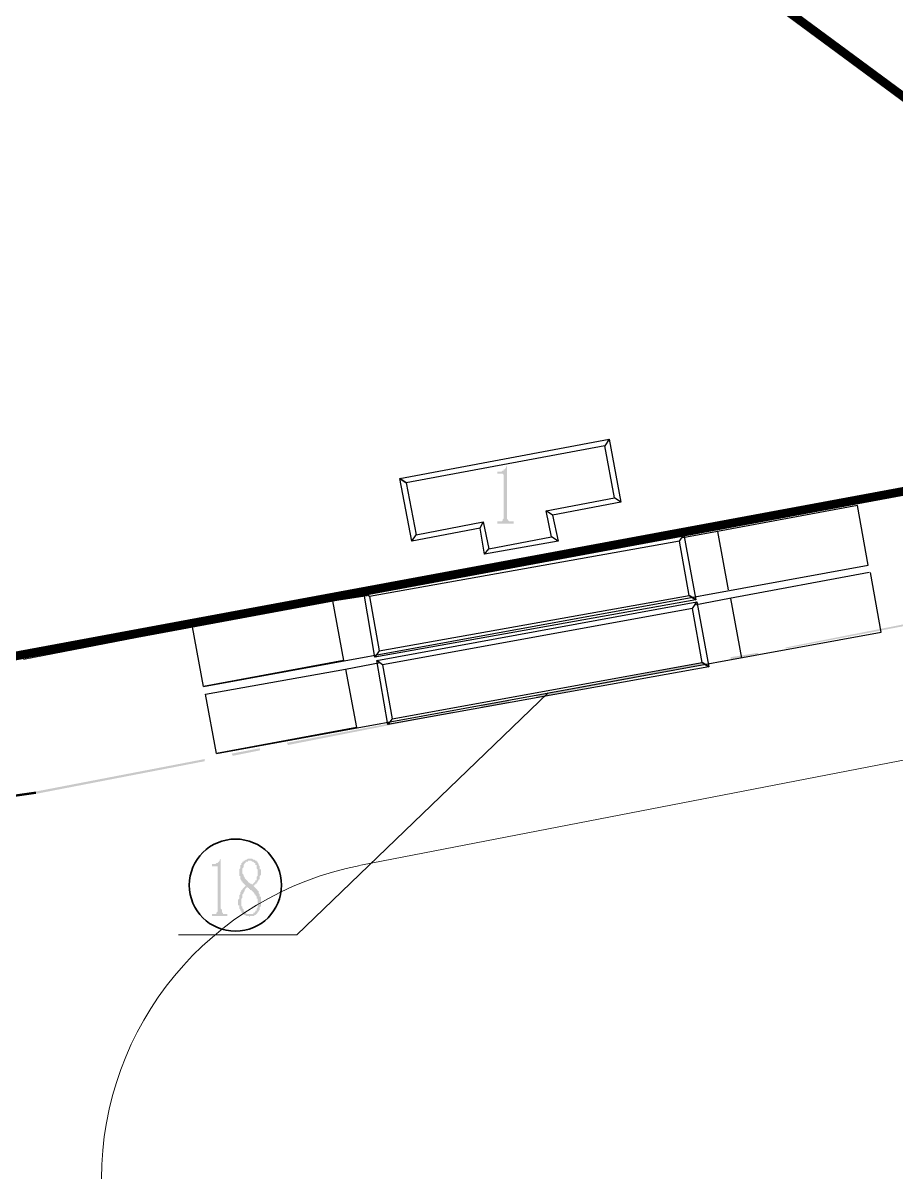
# Model space of a CAD drawing. Header units: millimetres. Extents: x 2315 to 4619, y 1334 to 1897.
# Drawn here: x 4510.3 to 4559.4, y 1589.6 to 1654.8 of the extents above; entities that cross this region are included whole.
import ezdxf

# ---------------------------------------------------------------- set-up
doc = ezdxf.new("R2010")
doc.units = ezdxf.units.MM
for name, color, linetype in [('PDF_HK', 7, 'Continuous'), ('PDF_站区道路', 7, 'Continuous'), ('PDF_粗实线层', 7, 'Continuous'), ('PDF_细实线层', 7, 'Continuous')]:
    doc.layers.add(name, color=color, linetype=linetype)
doc.layers.add('PDF_站场道路', color=7, linetype='Continuous', true_color=0x957000)
doc.layers.add('PDF_转运站初步方案', color=7, linetype='Continuous', true_color=0x00b85c)

msp = doc.modelspace()

# ---------------------------------------------------------------- hatches: boundary and pattern name
at = {"layer": 'PDF_站场道路', "transparency": 33554559}
for points in [[(4553.241, 1619.575), (4553.241, 1619.514), (4562.586, 1621.285), (4562.586, 1621.407)], [(4550.126, 1619.025), (4550.126, 1618.903), (4551.714, 1619.208), (4551.653, 1619.269)], [(4539.192, 1616.887), (4539.192, 1616.765), (4548.537, 1618.597), (4548.537, 1618.72)], [(4536.077, 1616.276), (4536.077, 1616.215), (4537.665, 1616.46), (4537.665, 1616.582)], [(4525.143, 1614.2), (4525.204, 1614.077), (4534.55, 1615.91), (4534.55, 1615.971)], [(4522.028, 1613.589), (4522.089, 1613.467), (4523.616, 1613.772), (4523.616, 1613.894)], [(4510.973, 1611.451), (4511.034, 1611.329), (4520.501, 1613.161), (4520.501, 1613.283)]]:
    msp.add_hatch(color=256, dxfattribs=at).paths.add_polyline_path(points)
at = {"layer": 'PDF_细实线层', "transparency": 33554559}
for points in [[(4537.539, 1629.788), (4537.539, 1626.978), (4537.539, 1626.917), (4537.539, 1626.856), (4537.539, 1626.795), (4537.6, 1626.795), (4537.6, 1626.734), (4537.6, 1626.734), (4537.6, 1626.734), (4537.662, 1626.673), (4537.662, 1626.673), (4537.723, 1626.673), (4537.723, 1626.673), (4537.784, 1626.673), (4537.906, 1626.673), (4537.906, 1626.551), (4536.99, 1626.551), (4536.99, 1626.673), (4537.112, 1626.673), (4537.173, 1626.673), (4537.173, 1626.673), (4537.234, 1626.673), (4537.234, 1626.673), (4537.295, 1626.734), (4537.295, 1626.734), (4537.295, 1626.734), (4537.295, 1626.795), (4537.295, 1626.795), (4537.356, 1626.856), (4537.356, 1626.917), (4537.356, 1626.917), (4537.356, 1626.978), (4537.356, 1629.238), (4537.356, 1629.238), (4537.356, 1629.3), (4537.295, 1629.361), (4537.295, 1629.361), (4537.234, 1629.361), (4537.234, 1629.361), (4537.234, 1629.361), (4536.99, 1629.361), (4536.99, 1629.483), (4537.112, 1629.483), (4537.173, 1629.483), (4537.173, 1629.483), (4537.234, 1629.483), (4537.234, 1629.483), (4537.295, 1629.544), (4537.295, 1629.544), (4537.356, 1629.544), (4537.356, 1629.544), (4537.356, 1629.544), (4537.356, 1629.605), (4537.417, 1629.605), (4537.417, 1629.666), (4537.478, 1629.666), (4537.478, 1629.727), (4537.478, 1629.788), (4537.478, 1629.788)], [(4521.413, 1607.676), (4521.413, 1604.866), (4521.474, 1604.805), (4521.474, 1604.744), (4521.474, 1604.683), (4521.474, 1604.683), (4521.474, 1604.622), (4521.535, 1604.622), (4521.535, 1604.622), (4521.535, 1604.561), (4521.597, 1604.561), (4521.597, 1604.561), (4521.658, 1604.561), (4521.658, 1604.561), (4521.78, 1604.561), (4521.78, 1604.439), (4520.925, 1604.439), (4520.925, 1604.561), (4520.986, 1604.561), (4521.047, 1604.561), (4521.108, 1604.561), (4521.108, 1604.561), (4521.169, 1604.561), (4521.169, 1604.622), (4521.169, 1604.622), (4521.169, 1604.622), (4521.23, 1604.683), (4521.23, 1604.683), (4521.23, 1604.744), (4521.23, 1604.805), (4521.23, 1604.866), (4521.23, 1604.866), (4521.23, 1607.126), (4521.23, 1607.126), (4521.23, 1607.187), (4521.23, 1607.248), (4521.169, 1607.248), (4521.169, 1607.248), (4521.108, 1607.248), (4521.108, 1607.248), (4520.925, 1607.248), (4520.925, 1607.371), (4520.986, 1607.371), (4521.047, 1607.371), (4521.108, 1607.371), (4521.108, 1607.371), (4521.169, 1607.432), (4521.169, 1607.432), (4521.23, 1607.432), (4521.23, 1607.432), (4521.23, 1607.432), (4521.23, 1607.432), (4521.291, 1607.493), (4521.291, 1607.493), (4521.352, 1607.554), (4521.352, 1607.554), (4521.352, 1607.615), (4521.413, 1607.676), (4521.413, 1607.676)]]:
    msp.add_hatch(color=256, dxfattribs=at).paths.add_polyline_path(points)
h = msp.add_hatch(color=256, dxfattribs=at)
h.paths.add_polyline_path([(4522.574, 1605.233), (4522.574, 1605.171), (4522.574, 1605.11), (4522.574, 1605.049), (4522.574, 1604.988), (4522.635, 1604.988), (4522.635, 1604.927), (4522.635, 1604.866), (4522.635, 1604.866), (4522.696, 1604.805), (4522.696, 1604.805), (4522.696, 1604.744), (4522.696, 1604.744), (4522.757, 1604.683), (4522.757, 1604.683), (4522.818, 1604.622), (4522.818, 1604.622), (4522.818, 1604.622), (4522.879, 1604.561), (4522.879, 1604.561), (4522.94, 1604.561), (4522.94, 1604.561), (4523.001, 1604.561), (4523.001, 1604.561), (4523.063, 1604.561), (4523.063, 1604.561), (4523.124, 1604.561), (4523.124, 1604.561), (4523.185, 1604.561), (4523.246, 1604.561), (4523.246, 1604.561), (4523.246, 1604.622), (4523.307, 1604.622), (4523.307, 1604.622), (4523.368, 1604.683), (4523.368, 1604.683), (4523.368, 1604.744), (4523.368, 1604.744), (4523.429, 1604.744), (4523.429, 1604.805), (4523.429, 1604.866), (4523.429, 1604.866), (4523.49, 1604.927), (4523.49, 1604.988), (4523.49, 1604.988), (4523.49, 1605.049), (4523.49, 1605.11), (4523.49, 1605.171), (4523.49, 1605.171), (4523.49, 1605.233), (4523.49, 1605.294), (4523.49, 1605.294), (4523.49, 1605.355), (4523.49, 1605.416), (4523.429, 1605.416), (4523.429, 1605.477), (4523.429, 1605.538), (4523.429, 1605.538), (4523.368, 1605.599), (4523.368, 1605.66), (4523.368, 1605.66), (4523.307, 1605.66), (4523.307, 1605.721), (4523.307, 1605.721), (4523.246, 1605.782), (4523.246, 1605.782), (4523.246, 1605.782), (4523.185, 1605.843), (4523.185, 1605.843), (4523.124, 1605.904), (4523.124, 1605.904), (4523.063, 1605.904), (4523.063, 1605.966), (4523.001, 1605.966), (4523.001, 1606.027), (4522.94, 1606.027), (4522.94, 1606.027), (4522.879, 1606.088), (4522.879, 1606.027), (4522.818, 1606.027), (4522.818, 1605.966), (4522.818, 1605.966), (4522.757, 1605.904), (4522.757, 1605.904), (4522.757, 1605.843), (4522.696, 1605.782), (4522.696, 1605.782), (4522.696, 1605.721), (4522.696, 1605.721), (4522.635, 1605.66), (4522.635, 1605.599), (4522.635, 1605.538), (4522.635, 1605.538), (4522.635, 1605.477), (4522.574, 1605.416), (4522.574, 1605.355), (4522.574, 1605.355), (4522.574, 1605.294), (4522.574, 1605.233), (4522.574, 1605.233)], flags=0)
h.paths.add_polyline_path([(4523.673, 1605.233), (4523.673, 1605.171), (4523.673, 1605.171), (4523.673, 1605.11), (4523.673, 1605.049), (4523.673, 1604.988), (4523.673, 1604.988), (4523.612, 1604.927), (4523.612, 1604.866), (4523.612, 1604.866), (4523.612, 1604.805), (4523.551, 1604.744), (4523.551, 1604.744), (4523.551, 1604.683), (4523.49, 1604.683), (4523.49, 1604.622), (4523.49, 1604.622), (4523.49, 1604.622), (4523.429, 1604.561), (4523.429, 1604.561), (4523.368, 1604.5), (4523.368, 1604.5), (4523.307, 1604.5), (4523.307, 1604.439), (4523.246, 1604.439), (4523.246, 1604.439), (4523.185, 1604.439), (4523.185, 1604.439), (4523.124, 1604.439), (4523.124, 1604.439), (4523.063, 1604.439), (4523.063, 1604.377), (4523.063, 1604.377), (4523.001, 1604.439), (4523.001, 1604.439), (4522.94, 1604.439), (4522.94, 1604.439), (4522.879, 1604.439), (4522.879, 1604.439), (4522.818, 1604.439), (4522.818, 1604.5), (4522.757, 1604.5), (4522.757, 1604.5), (4522.696, 1604.5), (4522.696, 1604.561), (4522.635, 1604.561), (4522.635, 1604.622), (4522.635, 1604.622), (4522.574, 1604.622), (4522.574, 1604.683), (4522.574, 1604.744), (4522.513, 1604.744), (4522.513, 1604.805), (4522.513, 1604.805), (4522.452, 1604.866), (4522.452, 1604.927), (4522.452, 1604.927), (4522.452, 1604.988), (4522.452, 1605.049), (4522.391, 1605.049), (4522.391, 1605.11), (4522.391, 1605.171), (4522.391, 1605.233), (4522.391, 1605.233), (4522.391, 1605.294), (4522.391, 1605.355), (4522.452, 1605.416), (4522.452, 1605.477), (4522.452, 1605.477), (4522.452, 1605.538), (4522.452, 1605.599), (4522.452, 1605.599), (4522.513, 1605.66), (4522.513, 1605.721), (4522.513, 1605.721), (4522.513, 1605.721), (4522.513, 1605.782), (4522.574, 1605.843), (4522.574, 1605.843), (4522.574, 1605.904), (4522.635, 1605.904), (4522.635, 1605.966), (4522.635, 1605.966), (4522.696, 1606.027), (4522.696, 1606.027), (4522.757, 1606.088), (4522.757, 1606.088), (4522.818, 1606.149), (4522.818, 1606.149), (4522.818, 1606.149), (4522.757, 1606.21), (4522.757, 1606.21), (4522.696, 1606.271), (4522.696, 1606.271), (4522.635, 1606.332), (4522.635, 1606.332), (4522.635, 1606.393), (4522.574, 1606.393), (4522.574, 1606.454), (4522.574, 1606.454), (4522.574, 1606.454), (4522.513, 1606.515), (4522.513, 1606.576), (4522.513, 1606.576), (4522.513, 1606.637), (4522.513, 1606.699), (4522.452, 1606.699), (4522.452, 1606.76), (4522.452, 1606.821), (4522.452, 1606.882), (4522.452, 1606.882), (4522.452, 1606.943), (4522.452, 1607.004), (4522.452, 1607.065), (4522.452, 1607.065), (4522.513, 1607.126), (4522.513, 1607.187), (4522.513, 1607.187), (4522.513, 1607.248), (4522.513, 1607.309), (4522.574, 1607.309), (4522.574, 1607.37), (4522.574, 1607.431), (4522.635, 1607.431), (4522.635, 1607.431), (4522.635, 1607.493), (4522.696, 1607.493), (4522.696, 1607.493), (4522.696, 1607.554), (4522.757, 1607.554), (4522.757, 1607.554), (4522.818, 1607.615), (4522.818, 1607.615), (4522.879, 1607.615), (4522.879, 1607.615), (4522.94, 1607.676), (4522.94, 1607.676), (4523.001, 1607.676), (4523.001, 1607.676), (4523.063, 1607.676), (4523.063, 1607.676), (4523.124, 1607.676), (4523.124, 1607.676), (4523.185, 1607.676), (4523.185, 1607.676), (4523.246, 1607.615), (4523.246, 1607.615), (4523.307, 1607.615), (4523.307, 1607.615), (4523.368, 1607.554), (4523.368, 1607.554), (4523.429, 1607.554), (4523.429, 1607.493), (4523.429, 1607.493), (4523.49, 1607.493), (4523.49, 1607.431), (4523.49, 1607.431), (4523.551, 1607.37), (4523.551, 1607.309), (4523.551, 1607.309), (4523.612, 1607.248), (4523.612, 1607.248), (4523.612, 1607.187), (4523.612, 1607.126), (4523.612, 1607.065), (4523.673, 1607.065), (4523.673, 1607.004), (4523.673, 1606.943), (4523.673, 1606.882), (4523.673, 1606.882), (4523.673, 1606.882), (4523.673, 1606.821), (4523.673, 1606.76), (4523.612, 1606.699), (4523.612, 1606.699), (4523.612, 1606.637), (4523.612, 1606.576), (4523.612, 1606.515), (4523.551, 1606.515), (4523.551, 1606.515), (4523.551, 1606.454), (4523.551, 1606.454), (4523.49, 1606.393), (4523.49, 1606.393), (4523.49, 1606.332), (4523.429, 1606.332), (4523.429, 1606.271), (4523.368, 1606.271), (4523.368, 1606.21), (4523.307, 1606.21), (4523.307, 1606.149), (4523.246, 1606.149), (4523.246, 1606.149), (4523.307, 1606.088), (4523.307, 1606.088), (4523.368, 1606.027), (4523.368, 1606.027), (4523.429, 1605.966), (4523.429, 1605.966), (4523.49, 1605.904), (4523.49, 1605.904), (4523.49, 1605.843), (4523.551, 1605.843), (4523.551, 1605.782), (4523.551, 1605.782), (4523.551, 1605.721), (4523.551, 1605.721), (4523.612, 1605.66), (4523.612, 1605.66), (4523.612, 1605.599), (4523.612, 1605.538), (4523.673, 1605.538), (4523.673, 1605.477), (4523.673, 1605.416), (4523.673, 1605.355), (4523.673, 1605.355), (4523.673, 1605.294), (4523.673, 1605.233)], flags=0)
h.paths.add_polyline_path([(4523.49, 1606.882), (4523.49, 1606.943), (4523.49, 1607.004), (4523.49, 1607.004), (4523.49, 1607.065), (4523.429, 1607.126), (4523.429, 1607.187), (4523.429, 1607.187), (4523.429, 1607.248), (4523.429, 1607.309), (4523.368, 1607.309), (4523.368, 1607.37), (4523.368, 1607.37), (4523.368, 1607.431), (4523.307, 1607.431), (4523.307, 1607.431), (4523.246, 1607.493), (4523.246, 1607.493), (4523.185, 1607.493), (4523.185, 1607.493), (4523.124, 1607.554), (4523.124, 1607.554), (4523.063, 1607.554), (4523.063, 1607.554), (4523.001, 1607.554), (4523.001, 1607.554), (4522.94, 1607.554), (4522.94, 1607.493), (4522.879, 1607.493), (4522.879, 1607.493), (4522.818, 1607.493), (4522.818, 1607.431), (4522.818, 1607.431), (4522.757, 1607.431), (4522.757, 1607.37), (4522.757, 1607.37), (4522.757, 1607.37), (4522.696, 1607.309), (4522.696, 1607.248), (4522.696, 1607.248), (4522.696, 1607.187), (4522.635, 1607.126), (4522.635, 1607.126), (4522.635, 1607.065), (4522.635, 1607.004), (4522.635, 1606.943), (4522.635, 1606.943), (4522.635, 1606.943), (4522.635, 1606.882), (4522.635, 1606.821), (4522.635, 1606.821), (4522.696, 1606.76), (4522.696, 1606.699), (4522.696, 1606.699), (4522.757, 1606.637), (4522.757, 1606.576), (4522.757, 1606.576), (4522.757, 1606.576), (4522.818, 1606.515), (4522.818, 1606.515), (4522.818, 1606.515), (4522.879, 1606.454), (4522.879, 1606.454), (4522.94, 1606.393), (4522.94, 1606.393), (4522.94, 1606.332), (4523.001, 1606.332), (4523.001, 1606.332), (4523.063, 1606.271), (4523.063, 1606.271), (4523.124, 1606.271), (4523.185, 1606.21), (4523.185, 1606.21), (4523.185, 1606.21), (4523.246, 1606.271), (4523.246, 1606.271), (4523.307, 1606.332), (4523.307, 1606.332), (4523.368, 1606.393), (4523.368, 1606.393), (4523.368, 1606.454), (4523.429, 1606.454), (4523.429, 1606.515), (4523.429, 1606.515), (4523.429, 1606.576), (4523.429, 1606.637), (4523.429, 1606.637), (4523.49, 1606.699), (4523.49, 1606.76), (4523.49, 1606.821), (4523.49, 1606.821), (4523.49, 1606.882)], flags=0)
at = {"layer": 'PDF_转运站初步方案', "true_color": 0x00a5dd, "transparency": 33554559}
msp.add_hatch(color=142, dxfattribs=at).paths.add_polyline_path([(4496.741, 1697.514), (4496.435, 1697.087), (4583.781, 1632.646), (4584.026, 1633.074)])

# ---------------------------------------------------------------- linework, layer by layer
at = {"layer": 'PDF_HK', "lineweight": 25}
for points in [[(4520.44, 1617.376), (4557.883, 1624.217), (4557.272, 1627.576), (4549.393, 1626.11), (4547.438, 1625.744)], [(4549.393, 1626.11), (4550.003, 1622.812)], [(4521.173, 1613.589), (4558.616, 1620.43), (4558.005, 1623.789)], [(4557.944, 1623.789), (4550.064, 1622.323), (4548.11, 1621.957)], [(4527.526, 1622.507), (4519.646, 1621.102)], [(4527.709, 1622.201), (4528.32, 1618.842), (4520.44, 1617.376), (4519.829, 1620.735), (4527.709, 1622.201), (4529.663, 1622.507)], [(4550.126, 1622.323), (4550.736, 1618.964)], [(4528.442, 1618.353), (4529.053, 1615.055), (4521.173, 1613.589), (4520.562, 1616.948), (4528.442, 1618.353), (4530.396, 1618.72)]]:
    msp.add_lwpolyline(points, dxfattribs=at)
at = {"layer": 'PDF_站区道路', "lineweight": 25}
for points in [[(4531.496, 1629.103), (4543.284, 1631.302), (4543.04, 1630.936), (4531.862, 1628.859)], [(4547.804, 1622.507), (4547.255, 1625.561), (4547.499, 1625.927), (4548.171, 1622.262)], [(4548.537, 1618.72), (4547.988, 1621.774), (4548.232, 1622.14), (4548.904, 1618.475)]]:
    msp.add_lwpolyline(points, close=True, dxfattribs=at)
for points in [[(4543.284, 1631.302), (4543.956, 1627.76), (4543.59, 1628.004), (4543.04, 1630.936)], [(4532.168, 1625.561), (4531.496, 1629.103), (4531.862, 1628.859), (4532.412, 1625.927)], [(4543.956, 1627.76), (4540.108, 1627.027), (4539.742, 1627.271), (4543.59, 1628.004)], [(4540.108, 1627.027), (4540.414, 1625.561), (4540.047, 1625.805), (4539.742, 1627.271)], [(4536.016, 1626.294), (4532.168, 1625.561), (4532.412, 1625.927), (4536.199, 1626.66)], [(4536.26, 1624.828), (4536.016, 1626.294), (4536.199, 1626.66), (4536.504, 1625.133)], [(4547.255, 1625.561), (4529.786, 1622.446), (4529.48, 1622.69), (4547.499, 1625.927)], [(4540.414, 1625.561), (4536.26, 1624.828), (4536.504, 1625.133), (4540.047, 1625.805)], [(4529.786, 1622.446), (4530.335, 1619.391), (4530.091, 1619.025), (4529.48, 1622.69)], [(4530.335, 1619.391), (4547.804, 1622.507), (4548.171, 1622.262), (4530.091, 1619.025)], [(4547.988, 1621.774), (4530.519, 1618.597), (4530.213, 1618.842), (4548.232, 1622.14)], [(4530.519, 1618.597), (4531.068, 1615.543), (4530.824, 1615.238), (4530.213, 1618.842)], [(4531.068, 1615.543), (4548.537, 1618.72), (4548.904, 1618.475), (4530.824, 1615.238)]]:
    msp.add_lwpolyline(points, dxfattribs=at)
at = {"layer": 'PDF_站场道路', "lineweight": 9}
for points in [[(4510.301, 1618.903), (4566.495, 1629.775)], [(4587.019, 1618.475), (4529.297, 1607.297)]]:
    msp.add_lwpolyline(points, dxfattribs=at)
at = {"layer": 'PDF_站场道路', "lineweight": 0, "const_width": 0.13}
msp.add_lwpolyline([(4507.552, 1611.054), (4509.293, 1611.146), (4511.003, 1611.39)], dxfattribs=at)
at = {"layer": 'PDF_站场道路', "lineweight": 9}
msp.add_arc((4532.683, 1589.626), 17.988, 100.94239, 180, dxfattribs=at)
at = {"layer": 'PDF_粗实线层', "lineweight": 35}
msp.add_lwpolyline([(4525.693, 1603.388), (4539.864, 1617.009)], dxfattribs=at)
msp.add_circle((4522.238, 1606.179), 2.596, dxfattribs=at)
at = {"layer": 'PDF_细实线层', "lineweight": 18}
msp.add_lwpolyline([(4519.035, 1603.388), (4525.693, 1603.388)], dxfattribs=at)
at = {"layer": 'PDF_转运站初步方案', "color": 142, "lineweight": 0, "true_color": 0x00a5dd}
msp.add_lwpolyline([(4221.173, 1618.536, 0.502, 0.502, 0), (4405.73, 1681.083, 0.53, 0.53, 0), (4502.177, 1693.208, 0.489, 0.489, 0), (4583.903, 1632.86, 0, 0, 0)], format="xyseb", dxfattribs=at)
at = {"layer": 'PDF_转运站初步方案', "color": 142, "lineweight": 0, "true_color": 0x00a5dd, "const_width": 0.492}
msp.add_lwpolyline([(4583.903, 1632.829), (4506.85, 1618.536), (4221.204, 1618.536)], dxfattribs=at)

doc.saveas('drawing.dxf')
